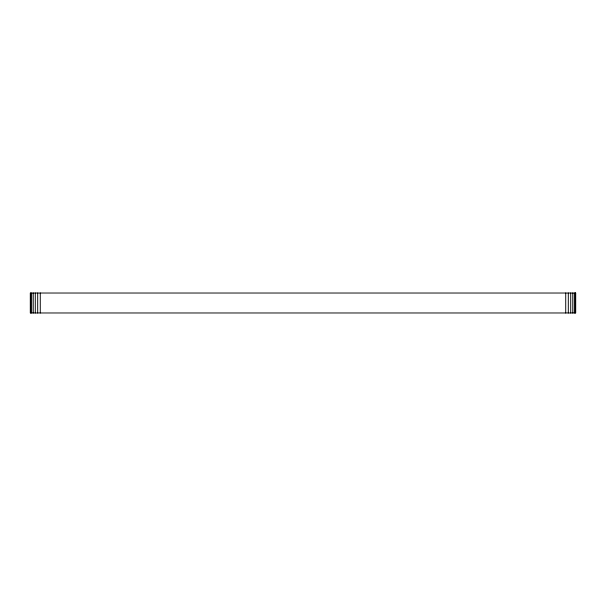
<?xml version="1.0" encoding="UTF-8"?>
<svg xmlns="http://www.w3.org/2000/svg" width="606" height="606" viewBox="0 0 606 606"><rect width="100%" height="100%" fill="white"/><g stroke="black" fill="none" stroke-linecap="round" stroke-linejoin="round"><path stroke-width="0.91" d="M575.359 293.024L575.359 312.976M574.367 293.024L574.367 312.976M572.776 293.024L572.776 312.976M570.708 293.024L570.708 312.976M568.307 293.024L568.307 312.976M565.724 293.024L565.724 312.976M40.276 293.024L40.276 312.976M37.693 293.024L37.693 312.976M35.292 293.024L35.292 312.976M33.224 293.024L33.224 312.976M31.633 293.024L31.633 312.976M30.641 293.024L30.641 312.976M575.7 293.024L30.3 293.024L30.3 312.976L575.7 312.976L575.7 293.024"/></g></svg>
